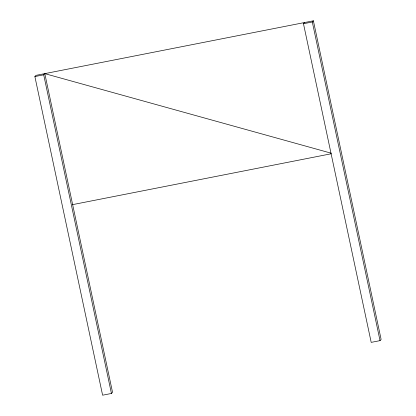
<?xml version="1.0" encoding="UTF-8"?>
<svg xmlns="http://www.w3.org/2000/svg" width="416" height="416" viewBox="0 0 416 416"><rect width="100%" height="100%" fill="white"/><g stroke="black" fill="none" stroke-linecap="round" stroke-linejoin="round"><path stroke-width="0.62" d="M331.152 153.187L44.798 73.627L112.528 392.267L111.441 393.463L102.606 395.2L34.876 76.554L35.963 75.364L313.394 20.8L381.124 339.446L380.037 340.636L371.202 342.373L303.472 23.733L304.559 22.537M34.876 76.554L43.711 74.818L44.798 73.627M303.472 23.733L312.307 21.996L313.394 20.8M72.644 204.62L331.131 153.785M312.307 21.996L380.037 340.636M43.711 74.818L111.441 393.463"/></g></svg>
